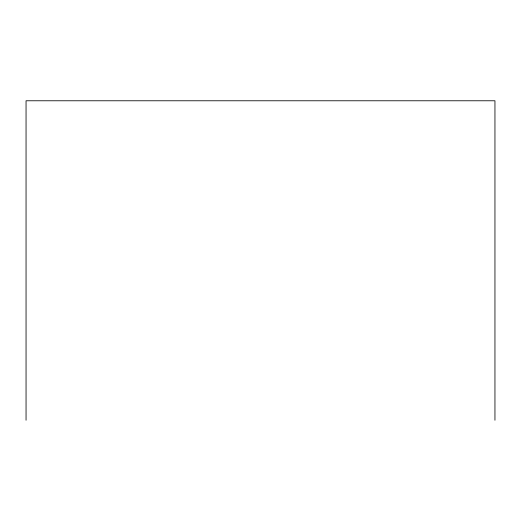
<?xml version="1.0" encoding="UTF-8"?>
<svg xmlns="http://www.w3.org/2000/svg" width="521" height="521" viewBox="0 0 521 521"><rect width="100%" height="100%" fill="white"/><g stroke="black" fill="none" stroke-linecap="round" stroke-linejoin="round"><path stroke-width="0.78" d="M494.95 420.226L494.95 100.774L26.05 100.774L26.05 420.226"/></g></svg>
